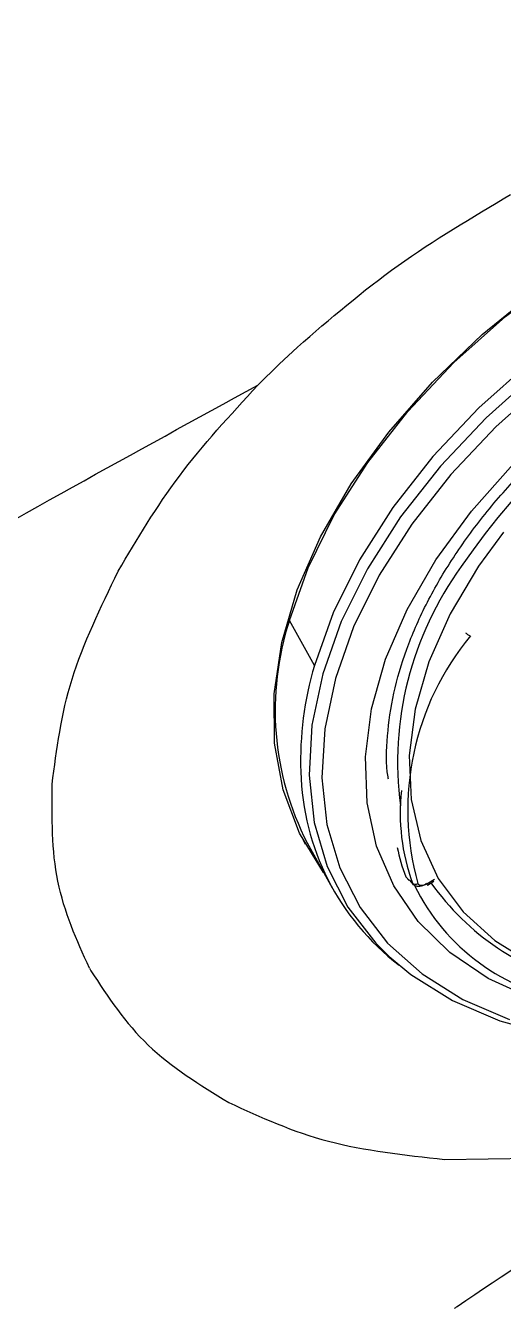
# Model space of a CAD drawing. Extents: x 400 to 501, y 484 to 634.
# Drawn here: x 436.102 to 436.905, y 565.028 to 567.186 of the extents above; entities that cross this region are included whole.
import ezdxf

# ---------------------------------------------------------------- set-up
doc = ezdxf.new("R2010")
doc.units = 0
doc.header["$MEASUREMENT"] = 0
doc.layers.add('DIM', color=3, linetype='Continuous')
doc.layers.add('GEOMETRY', color=3, linetype='Continuous', lineweight=25)

# ---------------------------------------------------------------- blocks, each defined once
blk = doc.blocks.new('2026 GRANDEE')
at = {"layer": 'GEOMETRY'}
for p, q in [((-13.8971, -30.2241), (-13.8662, -30.1952)), ((-13.9329, -30.2595), (-13.8971, -30.2241)), ((-13.8378, -30.731), (-13.8798, -30.6552)), ((-13.8568, -31.0251), (-13.8533, -31.0314)), ((-13.8498, -31.0295), (-13.8078, -31.1053)), ((-13.6843, -31.0863), (-13.6783, -31.0927)), ((-13.6756, -31.0949), (-13.6727, -31.0977)), ((-13.6358, -31.0911), (-13.6489, -31.0989)), ((-13.6478, -31.1004), (-13.6368, -31.0938)), ((-13.6692, -31.101), (-13.6669, -31.1032)), ((-14.216, -31.2401), (-14.2135, -31.2447)), ((-13.619, -31.5619), (-13.4246, -31.559))]:
    blk.add_line(p, q, dxfattribs=at)
at = {"layer": 'GEOMETRY', "flags": 128}
for points in [[(-13.8224, -31.0791), (-13.8224, -31.079), (-13.8629, -31.013), (-13.8904, -30.9403), (-13.9046, -30.8618), (-13.9053, -30.7788), (-13.8926, -30.6923), (-13.8665, -30.6037), (-13.8274, -30.5143), (-13.776, -30.4254), (-13.7129, -30.3382), (-13.6392, -30.2541), (-13.5558, -30.1742), (-13.464, -30.0997), (-13.3651, -30.0318), (-13.2606, -29.9714), (-13.1519, -29.9193), (-13.0408, -29.8764), (-12.9287, -29.8433), (-12.8174, -29.8204), (-12.7084, -29.8081)], [(-13.8798, -30.6552), (-13.8484, -30.5665), (-13.8043, -30.4775), (-13.7481, -30.3894), (-13.6808, -30.3037), (-13.6032, -30.2215), (-13.5165, -30.1441), (-13.4219, -30.0725), (-13.3209, -30.0078), (-13.2149, -29.951), (-13.1055, -29.9028), (-12.9942, -29.8641), (-12.8827, -29.8353), (-12.7726, -29.8169)], [(-12.7305, -29.8927), (-12.8406, -29.9111), (-12.9522, -29.9399), (-13.0634, -29.9787), (-13.1729, -30.0268), (-13.2789, -30.0836), (-13.3799, -30.1483), (-13.4744, -30.2199), (-13.5611, -30.2973), (-13.6387, -30.3795), (-13.7061, -30.4652), (-13.7622, -30.5533), (-13.8063, -30.6423), (-13.8378, -30.731)], [(-12.7238, -29.9121), (-12.8332, -29.9304), (-12.9439, -29.959), (-13.0545, -29.9975), (-13.1632, -30.0453), (-13.2685, -30.1018), (-13.3688, -30.166), (-13.4628, -30.2372), (-13.5489, -30.3141), (-13.626, -30.3957), (-13.6929, -30.4809), (-13.7487, -30.5684), (-13.7925, -30.6568), (-13.8237, -30.7449), (-13.8419, -30.8315), (-13.8467, -30.9153), (-13.8382, -30.9949), (-13.8164, -31.0694), (-13.7816, -31.1375), (-13.7344, -31.1984), (-13.7122, -31.2205)], [(-13.4479, -30.254), (-13.5325, -30.3296), (-13.6082, -30.4098), (-13.674, -30.4934), (-13.7287, -30.5793), (-13.7718, -30.6662), (-13.8024, -30.7528), (-13.8203, -30.8378), (-13.825, -30.9201), (-13.8167, -30.9983), (-13.7952, -31.0715), (-13.7611, -31.1384), (-13.7147, -31.1982), (-13.6568, -31.2499), (-13.5882, -31.2928), (-13.5099, -31.3264)], [(-13.4716, -31.2914), (-13.5457, -31.2574), (-13.6099, -31.2139), (-13.6631, -31.1618), (-13.7044, -31.1018), (-13.7333, -31.0349), (-13.7492, -30.9622), (-13.752, -30.8847), (-13.7416, -30.8038), (-13.7181, -30.7206), (-13.6819, -30.6366), (-13.6336, -30.553), (-13.5739, -30.4711), (-13.5039, -30.3923)], [(-13.5196, -30.5065), (-13.5618, -30.5641), (-13.6096, -30.6442), (-13.6453, -30.7248), (-13.6683, -30.8046), (-13.6783, -30.8823), (-13.6751, -30.9564), (-13.6588, -31.0257), (-13.6295, -31.0891), (-13.5879, -31.1455), (-13.5346, -31.1938), (-13.4706, -31.2333), (-13.3969, -31.2632), (-13.3149, -31.2832), (-13.2258, -31.2927), (-13.1313, -31.2918)], [(-13.7122, -31.2205), (-13.6755, -31.251), (-13.6056, -31.2947), (-13.5259, -31.3289), (-13.4375, -31.3529), (-13.3417, -31.3665), (-13.2398, -31.3694), (-13.1334, -31.3617)]]:
    blk.add_lwpolyline(points, dxfattribs=at)
at = {"layer": 'GEOMETRY'}
for centre, radius, start, end in [((-12.5863, -31.2518), 1.2171, 94.6107, 145.621), ((-13.1372, -30.8943), 0.5608, 143.9911, 187.4678), ((-13.4139, -30.8063), 0.4898, 162.0354, 207.1117), ((-13.2217, -30.9741), 0.4592, 140.3614, 195.6289), ((-13.2954, -30.8915), 0.5656, 163.5194, 181.8515), ((-13.4373, -30.8995), 0.4235, 181.3912, 232.4308), ((-13.348, -30.9799), 0.3455, 173.5632, 199.8123), ((-13.3926, -30.9762), 0.3118, 191.2862, 200.6799), ((-13.6679, -31.0906), 0.00825, 231.2027, 298.9616), ((-13.3495, -30.9438), 0.3566, 206.1655, 261.3067), ((-13.6436, -31.0961), 0.00594, 207.5012, 225.2665), ((-13.2848, -30.8431), 0.438, 215.4019, 256.5958)]:
    blk.add_arc(centre, radius, start, end, dxfattribs=at)
at = {"layer": 'GEOMETRY', "ltscale": 16}
for points, knots in [([(-22.7511, -37.1976), (-22.677, -37.0037), (-22.5306, -36.6206), (-22.2687, -36.0738), (-21.998, -35.548), (-21.7236, -35.0308), (-21.4371, -34.5168), (-21.1087, -33.9746), (-20.7321, -33.4138), (-20.3054, -32.8412), (-19.8543, -32.2906), (-19.382, -31.7607), (-18.89, -31.2506), (-18.3784, -30.7598), (-17.8469, -30.2887), (-17.2943, -29.839), (-16.7192, -29.4138), (-16.1545, -29.0395), (-15.6078, -28.7141), (-15.0895, -28.4323), (-14.5697, -28.1642), (-14.044, -27.8983), (-13.4995, -27.6384), (-13.1184, -27.4911), (-12.9255, -27.4165)], [0, 0, 0, 0, 0.043581, 0.086128, 0.127218, 0.167808, 0.209119, 0.250866, 0.300979, 0.350971, 0.400782, 0.450417, 0.499973, 0.549557, 0.599236, 0.649064, 0.69912, 0.74941, 0.791338, 0.832807, 0.873394, 0.914208, 0.956555, 1, 1, 1, 1]), ([(-13.6025, -32.2821), (-13.407, -32.1471), (-13.0062, -31.8836), (-12.3906, -31.5208), (-11.7692, -31.1926), (-11.3489, -31.0044), (-11.1433, -30.9123)], [0.7564293, 0.7564293, 0.7564293, 0.7564293, 0.8176446, 0.8801321, 0.9413451, 1, 1, 1, 1])]:
    blk.add_open_spline(points, degree=3, knots=knots, dxfattribs=at)
at = {"layer": 'GEOMETRY'}
for points, knots in [([(-13.8662, -30.1952), (-13.8114, -30.1479), (-13.7013, -30.0532), (-13.5728, -29.9771), (-13.5083, -29.9389)], [0, 0, 0, 0, 0.498387, 1, 1, 1, 1]), ([(-13.7131, -30.9225), (-13.7134, -30.9211), (-13.7179, -30.8983), (-13.7159, -30.8499), (-13.7064, -30.7783), (-13.6844, -30.7041), (-13.6519, -30.6291), (-13.6088, -30.5542), (-13.5559, -30.4804), (-13.4938, -30.4088), (-13.4234, -30.3406), (-13.3457, -30.2767), (-13.2619, -30.2181), (-13.1731, -30.1657), (-13.0807, -30.1202), (-12.9861, -30.0823), (-12.8907, -30.0528), (-12.8077, -30.034), (-12.7576, -30.0271), (-12.7384, -30.0245)], [0, 0, 0, 0, 0.00422, 0.069407, 0.133899, 0.197868, 0.261532, 0.325057, 0.388545, 0.452036, 0.515559, 0.57912, 0.642714, 0.706328, 0.769944, 0.833543, 0.897103, 0.960608, 1, 1, 1, 1]), ([(-16.135, -31.7084), (-15.9976, -31.597), (-15.674, -31.3442), (-15.149, -30.9723), (-14.5528, -30.5987), (-14.1408, -30.3733), (-13.9329, -30.2595)], [0.6888824, 0.6888824, 0.6888824, 0.6888824, 0.751433, 0.8339762, 0.9162267, 1, 1, 1, 1]), ([(-14.1676, -30.5724), (-14.1358, -30.5185), (-14.0721, -30.4107), (-13.9792, -30.3099), (-13.9329, -30.2595)], [0, 0, 0, 0, 0.500579, 1, 1, 1, 1]), ([(-14.2787, -30.9308), (-14.2711, -30.8722), (-14.2559, -30.755), (-14.1971, -30.6333), (-14.1676, -30.5724)], [0, 0, 0, 0, 0.4999845, 1, 1, 1, 1]), ([(-13.5836, -30.6759), (-13.583, -30.6766), (-13.5818, -30.6779), (-13.5794, -30.6796), (-13.5772, -30.6807), (-13.576, -30.681), (-13.5754, -30.6812)], [0, 0, 0, 0, 0.272943, 0.561742, 0.787056, 1, 1, 1, 1]), ([(-14.216, -31.2401), (-14.2373, -31.1928), (-14.2797, -31.0983), (-14.2791, -30.9867), (-14.2787, -30.9308)], [0, 0, 0, 0, 0.49975, 1, 1, 1, 1]), ([(-13.68, -31.0904), (-13.6793, -31.0911), (-13.677, -31.0933), (-13.6748, -31.0955), (-13.6731, -31.097)], [0, 0, 0, 0, 0.283917, 1, 1, 1, 1]), ([(-13.6491, -31.0978), (-13.6506, -31.0988), (-13.6536, -31.1007), (-13.6583, -31.1024), (-13.6627, -31.103), (-13.6672, -31.1026), (-13.6711, -31.1006), (-13.6725, -31.0981), (-13.6731, -31.097)], [0, 0, 0, 0, 0.157713, 0.31584, 0.467566, 0.607202, 0.836777, 1, 1, 1, 1]), ([(-13.6489, -31.0989), (-13.6499, -31.0994), (-13.6518, -31.1004), (-13.6548, -31.1012), (-13.6575, -31.1015), (-13.66, -31.1012), (-13.6619, -31.1004), (-13.6633, -31.0992), (-13.6637, -31.0983), (-13.664, -31.0978)], [0, 0, 0, 0, 0.158156, 0.318394, 0.46963, 0.604217, 0.75712, 0.886501, 1, 1, 1, 1]), ([(-14.2135, -31.2447), (-14.1846, -31.2887), (-14.1267, -31.3768), (-14.0301, -31.4364), (-13.9818, -31.4663)], [0, 0, 0, 0, 0.500019, 1, 1, 1, 1]), ([(-11.0531, -31.3047), (-11.2937, -31.42), (-11.7738, -31.6499), (-12.4653, -32.0471), (-13.0737, -32.4379), (-13.4471, -32.7021), (-13.6025, -32.8162)], [0, 0, 0, 0, 0.0721948, 0.1440757, 0.2157051, 0.2678814, 0.2678814, 0.2678814, 0.2678814]), ([(-13.9818, -31.4663), (-13.9281, -31.4909), (-13.8206, -31.54), (-13.6862, -31.5546), (-13.619, -31.5619)], [0, 0, 0, 0, 0.500091, 1, 1, 1, 1]), ([(-13.6025, -31.8126), (-13.6009, -31.8115), (-13.4428, -31.7035), (-13.281, -31.6016), (-13.1209, -31.5008)], [0.92493045, 0.92493045, 0.92493045, 0.92493045, 0.92570182, 1, 1, 1, 1])]:
    blk.add_open_spline(points, degree=3, knots=knots, dxfattribs=at)

msp = doc.modelspace()

# ---------------------------------------------------------------- block references
at = {"layer": 'DIM'}
msp.add_blockref('2026 GRANDEE', (450.4248, 596.8403), dxfattribs=at)

doc.saveas('drawing.dxf')
